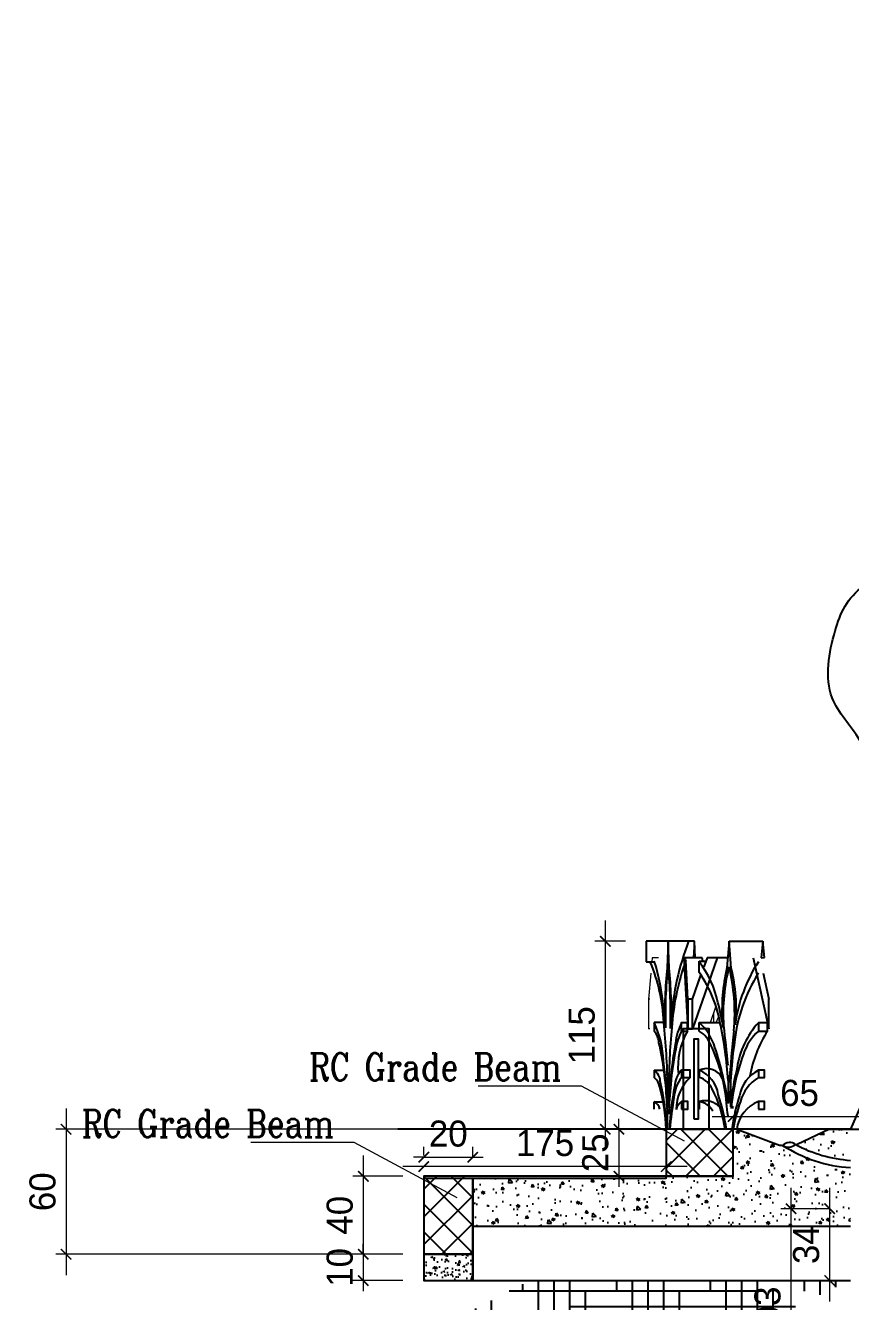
# Model space of a CAD drawing. Header units: inches. Extents: x -291016 to -124071, y 25078 to 137196.
# Drawn here: x -209759 to -209364, y 40049 to 40660 of the extents above; entities that cross this region are included whole.
import ezdxf

# ---------------------------------------------------------------- set-up
doc = ezdxf.new("R2010")
doc.units = ezdxf.units.IN
doc.header["$MEASUREMENT"] = 0
doc.layers.add('9-TEXT', color=7, linetype='Continuous', lineweight=13)
doc.layers.add('VIS', color=31, linetype='Continuous', lineweight=18)
doc.layers.add('Interior - Furniture', color=7, linetype='Continuous')
doc.layers.add('Structural - Bearing', color=7, linetype='Continuous')
doc.layers.add('Interior - Furniture _Pen_No__4', color=7, linetype='Continuous', lineweight=20, true_color=0x029e21)
doc.layers.add('Structural - Bearing_Pen_No__87', color=7, linetype='Continuous', lineweight=20, true_color=0x6a6a6a)
doc.styles.add('ROMANC', font='romanc.shx')
doc.dimstyles.new('50PEA1', dxfattribs={"dimscale": 0, "dimtxt": 12.5, "dimasz": 5, "dimexe": 5, "dimexo": 10, "dimgap": 5, "dimtad": 1, "dimdec": 0, "dimdsep": 46, "dimtxsty": 'Standard', "dimblk1": 'ARCHTICK', "dimblk2": 'ARCHTICK', "dimsah": 1, "dimcen": 2.5, "dimdle": 10, "dimclrd": 8, "dimclre": 8, "dimclrt": 7, "dimadec": 0, "dimazin": 0, "dimtfac": 1, "dimtdec": 0, "dimtix": 1, "dimtmove": 2, "dimatfit": 3, "dimldrblk": 'ARCHTICK', "dimfxl": 1, "dimtolj": 1, "dimtzin": 0, "dimlwd": 13, "dimlwe": 13, "dimarcsym": 0})
doc.dimstyles.get("Standard").update_dxf_attribs({"dimtxt": 0.18, "dimasz": 0.18, "dimexe": 0.18, "dimexo": 0.0625, "dimgap": 0.09, "dimtad": 0, "dimtih": 1, "dimtoh": 1, "dimdec": 4, "dimzin": 0, "dimdsep": 46, "dimtxsty": 'Standard', "dimcen": 0.09, "dimadec": 0, "dimazin": 0, "dimtfac": 1, "dimtdec": 4, "dimtofl": 0, "dimtmove": 0, "dimatfit": 3, "dimfxl": 1, "dimtolj": 1, "dimtzin": 0, "dimarcsym": 0})
pattern_1 = [(130, (-199993.047, 2054.5), (-14.3452037, -1.2550427), [1.5, -16.5]), (185, (-199993.047, 2054.5), (2.7750267, 15.0438427), [1.2, -13.2]), (79.5486, (-199994.242, 2054.395), (-11.5701876, 13.788791), [1.274804, -14.022842]), (133.8158, (-199993.047, 2058.5), (-21.344821, -3.31038), [2.25, -24.75]), (83.3644, (-199994.826, 2058.224), (-18.693254, 19.482357), [1.912206, -21.03426]), (188.8158, (-199993.047, 2058.5), (-18.693239, 19.482372), [1.8, -19.8]), (159, (-199995.047, 2057.5), (-11.938141, -8.0523778), [1.5, -16.5]), (214, (-199995.047, 2057.5), (-4.8663066, 14.503001), [1.2, -13.2]), (108.5486, (-199996.042, 2056.829), (-16.8044526, 6.45061), [1.274804, -14.022842]), (142.5, (-199993.047, 2054.5), (-0.2431971, 6.6578771), [0, -13.04, 0, -13.4, 0, -13.25]), (172.5, (-199993.047, 2054.5), (-5.2613907, 7.8882342), [0, -7.64, 0, -12.74, 0, -5.05]), (212.5, (-199988.587, 2054.5), (-10.6764487, -0.4510974), [0, -5, 0, -15.6, 0, -20.7]), (222.5, (-199986.587, 2054.5), (-11.6637234, 2.0020996), [0, -6.5, 0, -10.36, 0, -14.7])]
pattern_2 = [(135, (-199993.047, 2054.5), (6.629126, 6.629126), []), (45, (-199993.047, 2054.5), (6.629126, -6.629126), [])]

# ---------------------------------------------------------------- blocks, each defined once
blk = doc.blocks.new('Section Elem_91')
at = {"layer": 'Interior - Furniture _Pen_No__4', "linetype": 'Continuous'}
for p, q in [((17855.9, 852.8), (17844.8, 878.4)), ((17868.9, 896), (17868.9, 852.8))]:
    blk.add_line(p, q, dxfattribs=at)
blk = doc.blocks.new('Section Elem_92')
at = {"layer": 'Interior - Furniture _Pen_No__4', "linetype": 'Continuous'}
blk.add_line((17923.2, 1160.4), (17921.1, 1146.4), dxfattribs=at)
blk = doc.blocks.new('Section Elem_93')
at = {"layer": 'Structural - Bearing_Pen_No__87', "linetype": 'Continuous'}
for p, q in [((17960.7, 1241.5), (17956.4, 1162)), ((17964.9, 1162), (17960.7, 1241.5)), ((17970.1, 1241.5), (17960.7, 1241.5))]:
    blk.add_line(p, q, dxfattribs=at)
blk = doc.blocks.new('Section Elem_96')
at = {"layer": 'Interior - Furniture _Pen_No__4', "linetype": 'Continuous'}
for p, q in [((18133.2, 1162), (18163.9, 1162)), ((18163.9, 1162), (18165.6, 1143.2)), ((18170.4, 1088), (18181.3, 964.1)), ((18174.6, 964.1), (18181.3, 964.1)), ((18181.3, 964.1), (18181.3, 822.7)), ((18174.6, 822.7), (18181.3, 822.7))]:
    blk.add_line(p, q, dxfattribs=at)
blk = doc.blocks.new('Section Elem_100')
at = {"layer": 'Interior - Furniture _Pen_No__4', "linetype": 'Continuous'}
for p, q in [((17923.3, 1162), (17922.4, 1146.4)), ((17923.3, 1162), (18003.2, 1162)), ((18003.2, 1162), (18002.1, 1143.2)), ((18011.4, 1162), (18003.2, 1162)), ((18010.3, 1143.2), (18011.4, 1162)), ((17998.9, 1088), (17991.8, 964.1)), ((17991.8, 822.7), (18004.5, 1043.3)), ((17969.5, 964.1), (17991.8, 964.1)), ((17991.8, 964.1), (17991.8, 822.7)), ((17969.5, 822.7), (17991.8, 822.7))]:
    blk.add_line(p, q, dxfattribs=at)
blk = doc.blocks.new('Section Elem_101')
at = {"layer": 'Interior - Furniture _Pen_No__4', "linetype": 'Continuous'}
for p, q in [((17801.2, 1162), (17851.1, 1162)), ((17851.1, 1162), (17900.4, 1162)), ((17884, 1067.7), (17851.1, 1162)), ((17900.4, 1162), (17915.3, 1119.3)), ((17929, 1080.1), (17969.5, 964.1)), ((17969.5, 822.7), (17897.5, 1029)), ((17884, 852.8), (17858.2, 926.7)), ((17969.5, 964.1), (17969.5, 822.7)), ((17937.3, 822.7), (17969.5, 822.7))]:
    blk.add_line(p, q, dxfattribs=at)
blk = doc.blocks.new('_ArchTick')
at = {"color": 0, "const_width": 0.15}
blk.add_lwpolyline([(-0.5, -0.5), (0.5, 0.5)], dxfattribs=at)
blk = doc.blocks.new('*D666')
at = {"color": 8, "lineweight": 13, "transparency": 16777216}
for p, q in [((-209481.57, 40231.49), (-209481.57, 40121.4)), ((-209471.91, 40221.49), (-209486.57, 40221.49)), ((-209474.59, 40131.4), (-209486.57, 40131.4))]:
    blk.add_line(p, q, dxfattribs=at)
at = {"layer": 'Defpoints', "color": 0, "transparency": 16777216}
for p in [(-209461.91, 40221.49), (-209481.57, 40131.4), (-209464.59, 40131.4)]:
    blk.add_point(p, dxfattribs=at)
at = {"color": 8, "lineweight": 13, "transparency": 16777216, "xscale": 5, "yscale": 5, "zscale": 5}
for p, rotation in [((-209481.57, 40221.49), 90), ((-209481.57, 40131.4), 270)]:
    blk.add_blockref('_ArchTick', p, dxfattribs=dict(at, rotation=rotation))
at = {"color": 7, "transparency": 16777216, "insert": (-209492.82, 40176.44), "char_height": 12.5, "attachment_point": 5, "rotation": 90}
blk.add_mtext('\\A1;115', dxfattribs=at)
blk = doc.blocks.new('*D667')
at = {"color": 8, "lineweight": 13, "transparency": 16777216}
for p, q in [((-209475.05, 40131.4), (-209475.05, 40136.4)), ((-209461.72, 40131.4), (-209480.05, 40131.4)), ((-209475.05, 40131.4), (-209475.05, 40108.88)), ((-209462.35, 40108.88), (-209480.05, 40108.88)), ((-209475.05, 40108.88), (-209475.05, 40103.88))]:
    blk.add_line(p, q, dxfattribs=at)
at = {"layer": 'Defpoints', "color": 0, "transparency": 16777216}
for p in [(-209451.72, 40131.4), (-209475.05, 40108.88), (-209452.35, 40108.88)]:
    blk.add_point(p, dxfattribs=at)
at = {"color": 8, "lineweight": 13, "transparency": 16777216, "xscale": 5, "yscale": 5, "zscale": 5}
for p, rotation in [((-209475.05, 40131.4), 270), ((-209475.05, 40108.88), 90)]:
    blk.add_blockref('_ArchTick', p, dxfattribs=dict(at, rotation=rotation))
at = {"color": 7, "transparency": 16777216, "insert": (-209486.3, 40120.14), "char_height": 12.5, "attachment_point": 5, "rotation": 90}
blk.add_mtext('\\A1;25', dxfattribs=at)
blk = doc.blocks.new('*D668')
at = {"color": 8, "lineweight": 13, "transparency": 16777216}
for p, q in [((-209597.55, 40118.88), (-209597.55, 40061.5)), ((-209578.55, 40108.88), (-209602.55, 40108.88)), ((-209578.55, 40071.5), (-209602.55, 40071.5))]:
    blk.add_line(p, q, dxfattribs=at)
at = {"layer": 'Defpoints', "color": 0, "transparency": 16777216}
for p in [(-209568.55, 40108.88), (-209597.55, 40071.5), (-209568.55, 40071.5)]:
    blk.add_point(p, dxfattribs=at)
at = {"color": 8, "lineweight": 13, "transparency": 16777216, "xscale": 5, "yscale": 5, "zscale": 5}
for p, rotation in [((-209597.55, 40108.88), 90), ((-209597.55, 40071.5), 270)]:
    blk.add_blockref('_ArchTick', p, dxfattribs=dict(at, rotation=rotation))
at = {"color": 7, "transparency": 16777216, "insert": (-209608.8, 40090.19), "char_height": 12.5, "attachment_point": 5, "rotation": 90}
blk.add_mtext('\\A1;40', dxfattribs=at)
blk = doc.blocks.new('*D669')
at = {"color": 8, "lineweight": 13, "transparency": 16777216}
for p, q in [((-209597.55, 40071.5), (-209597.55, 40076.5)), ((-209578.55, 40071.5), (-209602.55, 40071.5)), ((-209597.55, 40071.5), (-209597.55, 40058.88)), ((-209578.55, 40058.88), (-209602.55, 40058.88)), ((-209597.55, 40058.88), (-209597.55, 40053.88))]:
    blk.add_line(p, q, dxfattribs=at)
at = {"layer": 'Defpoints', "color": 0, "transparency": 16777216}
for p in [(-209568.55, 40071.5), (-209597.55, 40058.88), (-209568.55, 40058.88)]:
    blk.add_point(p, dxfattribs=at)
at = {"color": 8, "lineweight": 13, "transparency": 16777216, "xscale": 5, "yscale": 5, "zscale": 5}
for p, rotation in [((-209597.55, 40071.5), 270), ((-209597.55, 40058.88), 90)]:
    blk.add_blockref('_ArchTick', p, dxfattribs=dict(at, rotation=rotation))
at = {"color": 7, "transparency": 16777216, "insert": (-209608.8, 40065.19), "char_height": 12.5, "attachment_point": 5, "rotation": 90}
blk.add_mtext('\\A1;10', dxfattribs=at)
blk = doc.blocks.new('*D670')
at = {"color": 8, "lineweight": 13, "transparency": 16777216}
for p, q in [((-209568.55, 40118.88), (-209568.55, 40123)), ((-209545.09, 40118), (-209545.09, 40123)), ((-209568.55, 40118), (-209573.55, 40118)), ((-209568.55, 40118), (-209545.09, 40118)), ((-209545.09, 40118), (-209540.09, 40118))]:
    blk.add_line(p, q, dxfattribs=at)
at = {"layer": 'Defpoints', "color": 0, "transparency": 16777216}
for p in [(-209545.09, 40118), (-209568.55, 40108.88), (-209545.09, 40108)]:
    blk.add_point(p, dxfattribs=at)
at = {"color": 8, "lineweight": 13, "transparency": 16777216, "xscale": 5, "yscale": 5, "zscale": 5}
blk.add_blockref('_ArchTick', (-209568.55, 40118), dxfattribs=at)
at = {"color": 8, "lineweight": 13, "transparency": 16777216, "xscale": 5, "yscale": 5, "zscale": 5, "rotation": 180}
blk.add_blockref('_ArchTick', (-209545.09, 40118), dxfattribs=at)
at = {"color": 7, "transparency": 16777216, "insert": (-209556.82, 40129.25), "char_height": 12.5, "attachment_point": 5}
blk.add_mtext('\\A1;20', dxfattribs=at)
blk = doc.blocks.new('*D671')
at = {"color": 8, "lineweight": 13, "transparency": 16777216}
for p, q in [((-209568.55, 40118.44), (-209568.55, 40118.5)), ((-209452.35, 40118.44), (-209452.35, 40118.5)), ((-209442.35, 40113.5), (-209578.55, 40113.5))]:
    blk.add_line(p, q, dxfattribs=at)
at = {"layer": 'Defpoints', "color": 0, "transparency": 16777216}
for p in [(-209568.55, 40113.5), (-209568.55, 40108.44), (-209452.35, 40108.44)]:
    blk.add_point(p, dxfattribs=at)
at = {"color": 8, "lineweight": 13, "transparency": 16777216, "xscale": 5, "yscale": 5, "zscale": 5, "rotation": 180}
blk.add_blockref('_ArchTick', (-209568.55, 40113.5), dxfattribs=at)
at = {"color": 8, "lineweight": 13, "transparency": 16777216, "xscale": 5, "yscale": 5, "zscale": 5}
blk.add_blockref('_ArchTick', (-209452.35, 40113.5), dxfattribs=at)
at = {"color": 7, "transparency": 16777216, "insert": (-209510.45, 40124.75), "char_height": 12.5, "attachment_point": 5}
blk.add_mtext('\\A1;175', dxfattribs=at)
blk = doc.blocks.new('*D672')
at = {"color": 8, "lineweight": 13, "transparency": 16777216}
for p, q in [((-209420.33, 40141.4), (-209420.33, 40142.5)), ((-209356.59, 40141.4), (-209356.59, 40142.5)), ((-209430.33, 40137.5), (-209346.59, 40137.5))]:
    blk.add_line(p, q, dxfattribs=at)
at = {"layer": 'Defpoints', "color": 0, "transparency": 16777216}
for p in [(-209356.59, 40137.5), (-209420.33, 40131.4), (-209356.59, 40131.4)]:
    blk.add_point(p, dxfattribs=at)
at = {"color": 8, "lineweight": 13, "transparency": 16777216, "xscale": 5, "yscale": 5, "zscale": 5, "rotation": 180}
blk.add_blockref('_ArchTick', (-209420.33, 40137.5), dxfattribs=at)
at = {"color": 8, "lineweight": 13, "transparency": 16777216, "xscale": 5, "yscale": 5, "zscale": 5}
blk.add_blockref('_ArchTick', (-209356.59, 40137.5), dxfattribs=at)
at = {"color": 7, "transparency": 16777216, "insert": (-209388.46, 40148.75), "char_height": 12.5, "attachment_point": 5}
blk.add_mtext('\\A1;65', dxfattribs=at)
blk = doc.blocks.new('*D848')
at = {"color": 8, "lineweight": 13, "transparency": 16777216}
for p, q in [((-209740, 40141.4), (-209740, 40061.5)), ((-209374.05, 40131.4), (-209745, 40131.4)), ((-209578.55, 40071.5), (-209745, 40071.5))]:
    blk.add_line(p, q, dxfattribs=at)
at = {"layer": 'Defpoints', "color": 0, "transparency": 16777216}
for p in [(-209364.05, 40131.4), (-209740, 40071.5), (-209568.55, 40071.5)]:
    blk.add_point(p, dxfattribs=at)
at = {"color": 8, "lineweight": 13, "transparency": 16777216, "xscale": 5, "yscale": 5, "zscale": 5}
for p, rotation in [((-209740, 40131.4), 90), ((-209740, 40071.5), 270)]:
    blk.add_blockref('_ArchTick', p, dxfattribs=dict(at, rotation=rotation))
at = {"color": 7, "transparency": 16777216, "insert": (-209751.25, 40101.45), "char_height": 12.5, "attachment_point": 5, "rotation": 90}
blk.add_mtext('\\A1;60', dxfattribs=at)
blk = doc.blocks.new('*D849')
at = {"color": 8, "lineweight": 13, "transparency": 16777216}
for p, q in [((-209374, 40048.88), (-209374, 40103.34)), ((-209374.09, 40093.34), (-209379, 40093.34)), ((-209374.09, 40058.88), (-209379, 40058.88))]:
    blk.add_line(p, q, dxfattribs=at)
at = {"layer": 'Defpoints', "color": 0, "transparency": 16777216}
for p in [(-209374, 40093.34), (-209364.09, 40093.34), (-209364.09, 40058.88)]:
    blk.add_point(p, dxfattribs=at)
at = {"color": 8, "lineweight": 13, "transparency": 16777216, "xscale": 5, "yscale": 5, "zscale": 5}
for p, rotation in [((-209374, 40093.34), 90), ((-209374, 40058.88), 270)]:
    blk.add_blockref('_ArchTick', p, dxfattribs=dict(at, rotation=rotation))
at = {"color": 7, "transparency": 16777216, "insert": (-209385.25, 40076.11), "char_height": 12.5, "attachment_point": 5, "rotation": 90}
blk.add_mtext('\\A1;34', dxfattribs=at)
blk = doc.blocks.new('*D850')
at = {"color": 8, "lineweight": 13, "transparency": 16777216}
for p, q in [((-209392.5, 39980.84), (-209392.5, 40103.34)), ((-209374.09, 40093.34), (-209397.5, 40093.34)), ((-209374.05, 39990.84), (-209397.5, 39990.84))]:
    blk.add_line(p, q, dxfattribs=at)
at = {"layer": 'Defpoints', "color": 0, "transparency": 16777216}
for p in [(-209392.5, 40093.34), (-209364.09, 40093.34), (-209364.05, 39990.84)]:
    blk.add_point(p, dxfattribs=at)
at = {"color": 8, "lineweight": 13, "transparency": 16777216, "xscale": 5, "yscale": 5, "zscale": 5}
for p, rotation in [((-209392.5, 40093.34), 90), ((-209392.5, 39990.84), 270)]:
    blk.add_blockref('_ArchTick', p, dxfattribs=dict(at, rotation=rotation))
at = {"color": 7, "transparency": 16777216, "insert": (-209403.75, 40042.09), "char_height": 12.5, "attachment_point": 5, "rotation": 90}
blk.add_mtext('\\A1;103', dxfattribs=at)

msp = doc.modelspace()

# ---------------------------------------------------------------- hatches: boundary and pattern name
h = msp.add_hatch()
h.set_pattern_fill('AR-CONC', color=3, scale=2, style=0)
h.set_pattern_definition(pattern_1)
h.paths.add_polyline_path([(-209545.0948, 40108), (-209452.3483, 40108), (-209452.3483, 40108.8761), (-209420.3261, 40108.8761), (-209420.3261, 40131.3981), (-209418.5935, 40131.3981), (-209398.061, 40123.7574, 0.01003692), (-209396.5625, 40123.6996, 0.00843763), (-209396.4056, 40123.6053, 0.12659625), (-209364.0935, 40113), (-209364.0935, 40085), (-209545.0948, 40085)])
h = msp.add_hatch()
h.set_pattern_fill('ANSI37', color=3, scale=75, style=0)
h.set_pattern_definition(pattern_2)
h.paths.add_polyline_path([(-209452.3483, 40131.3981), (-209420.3261, 40131.3981), (-209420.3261, 40108.8761), (-209452.3483, 40108.8761)])
h = msp.add_hatch()
h.set_pattern_fill('AR-CONC', color=3, scale=2, style=0)
h.set_pattern_definition(pattern_1)
h.paths.add_polyline_path([(-209374.0935, 40131.3981), (-209364.0935, 40131.3981), (-209364.0935, 40116.5, -0.10476291), (-209390.3257, 40124.0488, 0.0073414), (-209389.5598, 40124.1201)])
h = msp.add_hatch()
h.set_pattern_fill('ANSI37', color=3, scale=75, style=0)
h.set_pattern_definition(pattern_2)
h.paths.add_polyline_path([(-209568.5472, 40108.8761), (-209545.0948, 40108.8761), (-209545.0948, 40071.5), (-209568.5468, 40071.5)])
h = msp.add_hatch()
h.set_pattern_fill('AR-CONC', color=3, style=0)
h.set_pattern_definition([(130, (-199993.047, 2054.5), (-7.1726018, -0.62752135), [0.75, -8.25]), (185, (-199993.047, 2054.5), (1.3875133, 7.5219213), [0.6, -6.6]), (79.5486, (-199993.6445, 2054.448), (-5.7850938, 6.8943954), [0.6374019, -7.0114211]), (133.8158, (-199993.047, 2056.5), (-10.6724105, -1.6551901), [1.125, -12.375]), (83.3644, (-199993.936, 2056.362), (-9.346627, 9.7411787), [0.956103, -10.51713]), (188.8158, (-199993.047, 2056.5), (-9.3466195, 9.741186), [0.9, -9.9]), (159, (-199994.047, 2056), (-5.9690705, -4.0261889), [0.75, -8.25]), (214, (-199994.047, 2056), (-2.4331533, 7.2515005), [0.6, -6.6]), (108.5486, (-199994.544, 2055.6645), (-8.4022263, 3.225305), [0.6374019, -7.0114211]), (142.5, (-199993.0468, 2054.5), (-0.12159855, 3.32893854), [0, -6.52, 0, -6.7, 0, -6.625]), (172.5, (-199993.0468, 2054.5), (-2.63069537, 3.94411712), [0, -3.82, 0, -6.37, 0, -2.525]), (212.5, (-199990.8168, 2054.5), (-5.33822436, -0.22554872), [0, -2.5, 0, -7.8, 0, -10.35]), (222.5, (-199989.817, 2054.5), (-5.8318617, 1.0010498), [0, -3.25, 0, -5.18, 0, -7.35])])
h.paths.add_polyline_path([(-209568.5468, 40071.5), (-209545.0948, 40071.5), (-209545.0948, 40058.8761), (-209568.5468, 40058.8761)])
h = msp.add_hatch()
h.set_pattern_fill('HOUND', color=3, scale=120, style=0)
h.set_pattern_definition([(180, (-204668.5935, -956.2814), (-30, 7.5), [120, -60]), (90, (-204668.5935, -956.2814), (7.5, -30), [120, -60])])
h.paths.add_polyline_path([(-209518.1384, 40058.6744), (-209364.0935, 40059.2186), (-209405.5935, 40038.7186), (-209446.5935, 40016.2186), (-209484.5935, 40024.2186), (-209518.0935, 40021.7186), (-209532.5935, 40034.2186), (-209565.0935, 40034.2186)])

# ---------------------------------------------------------------- linework, layer by layer
for p, q in [((-209438.846, 40221.4862), (-209461.9123, 40221.4862)), ((-209461.9123, 40221.4862), (-209461.9123, 40211.6563)), ((-209451.4728, 40221.4862), (-209451.9712, 40208.8223)), ((-209450.9878, 40208.6851), (-209451.4728, 40221.4862)), ((-209438.4159, 40213.5406), (-209438.846, 40221.4862)), ((-209422.2138, 40221.4862), (-209423.2931, 40208.8223)), ((-209421.1634, 40208.6851), (-209422.2138, 40221.4862)), ((-209422.2138, 40221.4862), (-209406.0502, 40221.4862)), ((-209406.0502, 40221.4862), (-209406.823, 40213.5406)), ((-209405.2633, 40213.6982), (-209406.0502, 40221.4862)), ((-209461.9123, 40211.6563), (-209458.0693, 40211.6563)), ((-209435.1057, 40213.5406), (-209443.9086, 40213.5406)), ((-209443.9086, 40213.5406), (-209441.95, 40179.6072)), ((-209441.95, 40193.7493), (-209443.0156, 40212.2109)), ((-209436.4985, 40206.4612), (-209436.4985, 40211.9777)), ((-209436.4985, 40211.9777), (-209433.3608, 40211.9777)), ((-209434.8866, 40211.9777), (-209435.1057, 40213.5406)), ((-209432.8153, 40213.5406), (-209434.3069, 40209.2671)), ((-209422.8909, 40213.5406), (-209432.8153, 40213.5406)), ((-209427.8793, 40213.5406), (-209432.0675, 40201.541)), ((-209410.7503, 40213.5406), (-209403.1849, 40179.6072)), ((-209406.823, 40213.5406), (-209405.2633, 40213.6982)), ((-209439.723, 40193.7493), (-209435.6964, 40205.286)), ((-209431.4308, 40203.3651), (-209439.723, 40179.6072)), ((-209405.9473, 40206.1398), (-209403.1849, 40193.7493)), ((-209439.723, 40179.6072), (-209439.723, 40193.7493)), ((-209403.1849, 40179.6072), (-209403.1849, 40193.7493)), ((-209453.5142, 40182.6211), (-209458.0693, 40182.6211)), ((-209458.0693, 40182.6211), (-209458.0693, 40178.4921)), ((-209436.4985, 40178.4921), (-209436.4985, 40182.6211)), ((-209436.4985, 40182.6211), (-209426.6344, 40182.6211)), ((-209458.0693, 40159.7544), (-209453.4581, 40159.7133)), ((-209458.0693, 40159.7544), (-209458.0693, 40156.196)), ((-209436.4985, 40159.7544), (-209436.4985, 40156.196)), ((-209422.7425, 40154.7823), (-209422.7509, 40143.7132)), ((-209458.0693, 40144.556), (-209453.8625, 40144.568)), ((-209458.0693, 40141.0373), (-209458.0693, 40144.556)), ((-209436.4985, 40144.6608), (-209436.4985, 40141.0373))]:
    msp.add_line(p, q)
at = {"color": 3}
for p, q in [((-209364.0468, 40131.3981), (-209581, 40131.3981)), ((-209581, 40131.3981), (-209581, 40131.3981)), ((-209452.3483, 40131.3981), (-209452.3483, 40108.8761)), ((-209418.5935, 40131.3981), (-209398.061, 40123.7574)), ((-209374.0935, 40131.3981), (-209389.5598, 40124.1201)), ((-209374.0935, 40131.3981), (-209349.5468, 40131.3981)), ((-209420.3261, 40108.8761), (-209545.0948, 40108.8761)), ((-209545.0948, 40108), (-209545.0948, 40058.8761)), ((-209545.0948, 40085), (-209364.0935, 40085)), ((-209545.0948, 40058.8761), (-209364.0935, 40058.8761))]:
    msp.add_line(p, q, dxfattribs=at)
for points in [[(-209439.723, 40193.7493), (-209441.95, 40193.7493), (-209441.95, 40179.6072), (-209439.723, 40179.6072)], [(-209445.1955, 40178.4921), (-209442.1119, 40178.4921), (-209442.1119, 40182.4122), (-209445.1955, 40182.4122)], [(-209444.1751, 40131.3981), (-209431.8399, 40131.3981), (-209431.8399, 40179.6072), (-209444.1751, 40179.6072)], [(-209408.1906, 40178.4921), (-209403.8102, 40178.4921), (-209403.8102, 40182.4122), (-209408.1906, 40182.4122)], [(-209439.1751, 40136.3981), (-209436.8399, 40136.3981), (-209436.8399, 40174.6072), (-209439.1751, 40174.6072)], [(-209444.9972, 40156.1485), (-209440.9472, 40156.1485), (-209440.9472, 40159.705), (-209444.9972, 40159.705)], [(-209408.1906, 40156.1485), (-209405.3355, 40156.1485), (-209405.3355, 40159.705), (-209408.1906, 40159.705)], [(-209444.9972, 40141.0247), (-209442.0204, 40141.0247), (-209442.0204, 40144.6482), (-209444.9972, 40144.6482)], [(-209408.1906, 40141.0247), (-209405.3225, 40141.0247), (-209405.3225, 40144.6482), (-209408.1906, 40144.6482)]]:
    msp.add_lwpolyline(points, close=True)
for points in [[(-209418.5935, 40131.3981), (-209452.3483, 40131.3981)], [(-209545.0948, 40108.8761), (-209568.5472, 40108.8761), (-209568.5468, 40071.5), (-209545.0948, 40071.5), (-209545.0948, 40108)], [(-209545.0948, 40108), (-209545.0948, 40076.6992)]]:
    msp.add_lwpolyline(points, dxfattribs=at)
for points in [[(-209452.3483, 40108.8761), (-209420.3261, 40108.8761), (-209420.3261, 40131.3981), (-209452.3483, 40131.3981)], [(-209452.3483, 40108.8761), (-209568.5472, 40108.8761), (-209568.5472, 40108), (-209452.3483, 40108)], [(-209545.0948, 40071.5), (-209568.5468, 40071.5), (-209568.5468, 40058.8761), (-209545.0948, 40058.8761)]]:
    msp.add_lwpolyline(points, close=True, dxfattribs=at)
for centre, radius, start, end in [((-208570.9382, 39795.1387), 861.4474, 105.3171751, 157.0241943), ((-209395.8715, 40161.0492), 37.3561, 266.6398564, 268.9558301), ((-209393.2392, 40120.3145), 4.7364, 52.0390396, 134.3849833), ((-209393.692, 40128.3015), 5.4238, 238.1735931, 308.3642273), ((-209359.642, 40181.0894), 68.2348, 237.2530047, 266.2594898), ((-209392.3714, 40150.1675), 26.1987, 274.4783715, 276.1608669), ((-209359.3933, 40182.1864), 65.8544, 241.9845619, 265.9071882)]:
    msp.add_arc(centre, radius, start, end, dxfattribs=at)
for centre, radius, start, end in [((-209325.187, 40175.9758), 125.0103, 158.65066, 176.3774677), ((-209543.4415, 40177.794), 90.0568, 3.0725314, 22.086795), ((-209558.1417, 40180.7356), 104.8358, 4.9595627, 17.3381171), ((-209272.0257, 40189.4532), 180.985, 173.8563937, 182.5713695), ((-209267.8129, 40187.2595), 184.9697, 173.1722648, 182.2629344), ((-209660.3669, 40186.6195), 210.1183, 358.1120874, 6.1828161), ((-209628.9516, 40189.0882), 179.0395, 357.5025272, 6.2839538), ((-209331.4851, 40172.4493), 118.4062, 160.3783891, 175.3644337), ((-209475.7728, 40181.9573), 49.2392, 11.971972, 37.0963204), ((-209337.526, 40188.5831), 88.1227, 166.7222924, 184.1447973), ((-209337.6611, 40187.1738), 87.3827, 165.366632, 183.9377605), ((-209516.802, 40186.6821), 97.2475, 355.2532791, 13.4184985), ((-209500.5771, 40189.197), 81.7699, 354.5355839, 13.7879511), ((-209347.0862, 40171.9152), 72.8911, 146.9608396, 172.218793), ((-209486.1537, 40171.7109), 60.6072, 9.0147167, 34.9855369), ((-209344.6261, 40165.6752), 75.3514, 147.5195602, 174.1425388), ((-209554.6926, 40158.5948), 131.4487, 9.4653811, 14.7992704), ((-209925.6354, 40138.3501), 474.7332, 5.1121593, 6.2216058), ((-209505.4542, 40161.5416), 51.8621, 2.8772982, 23.9821899), ((-209468.1722, 40171.2413), 12.4356, 7.5484813, 35.6667199), ((-209786.759, 40147.6598), 335.0737, 0.7985996, 5.9890779), ((-209127.6132, 40149.0852), 323.5712, 174.1582599, 179.4529745), ((-209421.5182, 40170.0079), 26.5542, 152.1517836, 174.0881158), ((-209417.3801, 40164.733), 30.8547, 153.5170094, 170.6315811), ((-209413.4063, 40161.5525), 33.3311, 149.4545861, 186.4746568), ((-209455.2729, 40162.5247), 27.5017, 17.1604476, 46.9478224), ((-209443.9129, 40166.7488), 13.8881, 19.6876898, 57.7328196), ((-209596.783, 40144.6427), 174.3356, 3.3342669, 12.582557), ((-207557.8108, 40369.0873), 1876.4595, 185.747405, 186.3315879), ((-208872.8407, 40114.949), 550.7419, 173.3596763, 175.9528836), ((-209377.9322, 40154.8912), 40.9021, 137.7125866, 171.4293399), ((-209391.0475, 40159.5678), 25.5346, 132.172949, 162.1374906), ((-209353.9708, 40146.4745), 59.2376, 147.2826748, 169.8928513), ((-209609.9306, 40138.1399), 157.9527, 2.6162003, 12.703591), ((-209231.3438, 40133.9886), 220.0273, 169.8553348, 177.7256088), ((-209254.9183, 40147.0821), 166.7501, 170.9312547, 181.3706868), ((-209306.6437, 40141.2673), 144.0252, 168.5916269, 175.3041697), ((-209504.6187, 40136.8792), 81.4701, 5.0021366, 25.091311), ((-209572.1188, 40123.2591), 150.7618, 7.7974777, 18.3167533), ((-209317.4353, 40131.4049), 104.3225, 159.8158415, 174.4931404), ((-209462.5592, 40153.9395), 7.3466, 3.9129771, 52.326936), ((-209713.6874, 40130.4208), 262.2077, 2.4977913, 7.3896336), ((-209436.7705, 40151.5627), 11.5747, 135.2953449, 178.8138588), ((-209433.0836, 40151.8287), 8.6301, 26.1319304, 113.309469), ((-209442.7543, 40145.5219), 15.5487, 9.1947441, 66.2552946), ((-209275.9098, 40126.7538), 146.5227, 166.4887751, 173.9425186), ((-209400.4246, 40144.565), 17.02, 117.1846357, 170.4023008), ((-209462.598, 40150.6199), 7.1835, 9.6081124, 50.9179858), ((-209578.7741, 40125.84), 126.8117, 2.5120777, 13.0345103), ((-209431.1678, 40145.397), 17.517, 142.1368482, 176.4684059), ((-209426.3462, 40140.6577), 21.2875, 133.3062391, 179.4228985), ((-209439.3836, 40146.7113), 9.9153, 23.8546645, 73.052969), ((-209398.353, 40139.8537), 19.0343, 121.1205557, 165.3028599), ((-209546.5975, 40127.2335), 94.3412, 2.5301266, 15.2846852), ((-211968.2439, 40149.7357), 2516.5274, 359.8204147, 0.0590671), ((-208657.1271, 40145.0844), 794.0742, 179.4884173, 180.20698), ((-209089.0365, 40120.8807), 362.5796, 174.9085567, 177.186701), ((-209318.9549, 40125.4776), 132.0387, 168.4998095, 177.4300363), ((-209485.4026, 40122.3672), 61.9561, 8.2973631, 27.2353918), ((-209512.9349, 40119.3345), 90.2074, 7.6853275, 18.5326608), ((-209333.1421, 40119.6375), 88.5309, 161.7223926, 172.3661633), ((-209460.8099, 40139.7931), 5.5861, 12.5253611, 60.619824), ((-209591.5895, 40134.1397), 139.8968, 358.8770953, 4.5960852), ((-209278.2219, 40116.7749), 172.9983, 170.1142192, 175.1510911), ((-209441.5594, 40139.4412), 6.2395, 123.4333854, 166.741828), ((-209433.7362, 40135.2674), 9.7911, 42.9697508, 106.3867642), ((-209437.6915, 40136.0944), 8.6491, 27.9827329, 82.071198), ((-210095.8715, 40063.8805), 677.1671, 6.2601927, 6.7934475), ((-209336.8491, 40116.1376), 84.8604, 160.3435974, 169.6400692), ((-209401.9835, 40129.066), 16.7729, 111.719992, 172.0077131)]:
    msp.add_arc(centre, radius, start, end)
msp.add_open_spline([(-209334.823, 40213.5406), (-209334.4966, 40220.7897), (-209333.9013, 40234.0057), (-209337.2923, 40250.713), (-209345.0278, 40265.0486), (-209331.8568, 40280.2239), (-209352.0427, 40296.1043), (-209357.1151, 40318.2464), (-209378.1929, 40338.9939), (-209372.655, 40369.5008), (-209362.6283, 40394.1189), (-209324.9827, 40406.0632), (-209352.0201, 40422.8959), (-209321.6242, 40429.6035), (-209325.5114, 40467.9252), (-209295.6294, 40434.2544), (-209275.7578, 40457.1329), (-209238.4536, 40441.4296), (-209253.9424, 40474.8221), (-209218.4917, 40481.8373), (-209232.9916, 40507.9691), (-209214.7802, 40528.2599), (-209192.3603, 40545.891), (-209159.5703, 40546.9399), (-209134.9905, 40543.731), (-209112.8944, 40522.5776), (-209104.2801, 40541.573), (-209104.8435, 40562.2743), (-209082.3954, 40544.9847), (-209080.6421, 40563.4153), (-209063.3327, 40571.9719), (-209086.5816, 40596.9198), (-209059.493, 40611.7977), (-209043.6738, 40611.4224), (-209034.3928, 40606.2051), (-209026.8918, 40609.9971), (-209021.7126, 40604.6431), (-209015.8819, 40608.6231), (-209012.091, 40604.8225), (-209008.2094, 40604.2432), (-209002.8076, 40605.536), (-208997.571, 40606.8174), (-208992.1895, 40607.531), (-208985.8146, 40608.9985), (-208975.8126, 40610.0839), (-208965.3187, 40609.7999), (-208956.8068, 40609.2194), (-208949.9217, 40610.7774), (-208944.4918, 40610.0189), (-208933.9105, 40612.6979), (-208940.2049, 40604.6439), (-208928.16, 40608.2691), (-208915.8911, 40606.7597), (-208926.8473, 40615.2369), (-208927.7231, 40627.5678), (-208920.4381, 40636.8376), (-208918.774, 40647.0799), (-208906.6851, 40653.1107), (-208894.2567, 40647.2079), (-208878.5791, 40654.0449), (-208866.3394, 40649.6668), (-208840.7486, 40659.2448), (-208847.6741, 40645.1844), (-208830.5831, 40654.5245), (-208821.059, 40655.5341), (-208813.0549, 40655.3902), (-208804.3711, 40656.0191), (-208796.1565, 40661.87), (-208786.1576, 40656.5604), (-208776.1304, 40657.2565), (-208767.8824, 40654.774), (-208757.2954, 40658.2044), (-208749.1039, 40658.2456), (-208742.914, 40657.8379)], degree=3, knots=[0, 0, 0, 0, 21.61174474, 39.40103449, 51.56654172, 66.46127612, 86.16115746, 112.31159875, 136.17402251, 168.36434532, 194.28475469, 222.74629927, 235.12580461, 253.73028134, 279.22277326, 303.52273059, 331.33984338, 357.20998788, 374.48097157, 402.04654274, 424.3784487, 438.86050325, 478.10814764, 508.30810023, 532.07295609, 557.08225108, 571.5314991, 584.28964604, 602.67132928, 612.61379798, 626.6590096, 649.74325712, 677.08881797, 690.33631208, 698.17724258, 707.46016121, 710.20181353, 718.42577816, 721.86881613, 724.89704532, 729.79358971, 738.40518253, 741.09484396, 746.06290436, 758.01371611, 771.16961573, 777.41456857, 783.79663537, 791.04777017, 798.1267036, 801.62424973, 810.20351376, 820.31872137, 825.14481821, 841.70695068, 853.1128423, 859.51469036, 871.65378318, 886.47497457, 898.34869204, 917.79817557, 936.10233897, 938.53384647, 956.15105086, 961.41572725, 970.98360084, 979.18878462, 987.48976175, 998.54181736, 1009.19790831, 1017.78680493, 1023.29358982, 1041.93825772, 1041.93825772, 1041.93825772, 1041.93825772])
at = {"layer": 'VIS', "ltscale": 20}
for p, q in [((-209492.972, 40152.1072), (-209542.4387, 40152.1072)), ((-209443.5868, 40125.646), (-209492.972, 40152.1072)), ((-209601.9448, 40124.9833), (-209651.4115, 40124.9833)), ((-209552.5596, 40098.5221), (-209601.9448, 40124.9833))]:
    msp.add_line(p, q, dxfattribs=at)

# ---------------------------------------------------------------- block references
at = {"layer": 'Interior - Furniture', "lineweight": 0, "xscale": -0.1000000000058208, "yscale": 0.1000000000021828, "zscale": 0.1}
for name in ['Section Elem_96', 'Section Elem_100', 'Section Elem_101', 'Section Elem_92', 'Section Elem_91']:
    msp.add_blockref(name, (-207642.7724, 40097.3386), dxfattribs=at)
at = {"layer": 'Structural - Bearing', "lineweight": 0, "xscale": -0.1000000000058208, "yscale": 0.1000000000021828, "zscale": 0.1}
msp.add_blockref('Section Elem_93', (-207642.7724, 40097.3386), dxfattribs=at)

# ---------------------------------------------------------------- texts
at = {"layer": '9-TEXT', "style": 'ROMANC', "width": 0.8}
for p in [(-209623.5225, 40154.7285), (-209732.4953, 40127.6046)]:
    msp.add_text('RC Grade Beam', height=13.125, dxfattribs=at).set_placement(p)

# ---------------------------------------------------------------- dimensions: what is measured, and where the dimension line sits
at = {"color": 0}
dim = msp.add_linear_dim(base=(-209481.574, 40131.3981), p1=(-209461.9123, 40221.4862), p2=(-209464.5889, 40131.3981), angle=90, text='115', dimstyle='Standard', override={"dimtxt": 12.5, "dimasz": 5, "dimexe": 5, "dimexo": 10, "dimgap": 5, "dimtad": 1, "dimtih": 0, "dimtoh": 0, "dimdec": 0, "dimzin": 8, "dimblk1": 'ArchTick', "dimblk2": 'ArchTick', "dimsah": 1, "dimcen": 2.5, "dimdle": 10, "dimclrd": 8, "dimclre": 8, "dimclrt": 7, "dimtdec": 0, "dimtix": 1, "dimtofl": 1, "dimtmove": 2, "dimldrblk": 'ArchTick', "dimlwd": 13, "dimlwe": 13}, dxfattribs=at)
dim.commit()
dim.dimension.update_dxf_attribs({"geometry": '*D666', "text_midpoint": (-209492.824, 40176.4422)})
at = {"color": 3}
for base, p1, p2, angle, text, picture, middle in [((-209356.5889, 40137.5), (-209420.3261, 40131.3981), (-209356.5889, 40131.3981), 180, '65', '*D672', (-209388.4575, 40148.75)), ((-209545.0948, 40118), (-209568.5472, 40108.8761), (-209545.0948, 40108), 180, '20', '*D670', (-209556.821, 40129.25)), ((-209475.0468, 40108.8761), (-209451.7195, 40131.3981), (-209452.3483, 40108.8761), 90, '25', '*D667', (-209486.2968, 40120.1371)), ((-209568.5472, 40113.5), (-209452.3483, 40108.4381), (-209568.5472, 40108.4381), 180, '175', '*D671', (-209510.4477, 40124.75)), ((-209597.5468, 40071.5), (-209568.5472, 40108.8761), (-209568.5468, 40071.5), 90, '40', '*D668', (-209608.7968, 40090.1881)), ((-209597.5468, 40058.8761), (-209568.5468, 40071.5), (-209568.5468, 40058.8761), 90, '10', '*D669', (-209608.7968, 40065.1881))]:
    dim = msp.add_linear_dim(base=base, p1=p1, p2=p2, angle=angle, text=text, dimstyle='50PEA1', override={"dimscale": 1}, dxfattribs=at)
    dim.commit()
    dim.dimension.update_dxf_attribs({"geometry": picture, "text_midpoint": middle})
for base, p1, p2, picture, middle in [((-209740, 40071.5), (-209364.0468, 40131.3981), (-209568.5468, 40071.5), '*D848', (-209751.25, 40101.4491)), ((-209392.5, 40093.338610625), (-209364.0467850847, 39990.838610625), (-209364.0934867832, 40093.338610625), '*D850', (-209403.75, 40042.088610625)), ((-209374, 40093.3386), (-209364.0935, 40058.8761), (-209364.0935, 40093.3386), '*D849', (-209385.25, 40076.1074))]:
    dim = msp.add_linear_dim(base=base, p1=p1, p2=p2, angle=90, dimstyle='50PEA1', override={"dimscale": 1}, dxfattribs=at)
    dim.commit()
    dim.dimension.update_dxf_attribs({"geometry": picture, "text_midpoint": middle})

doc.saveas('drawing.dxf')
